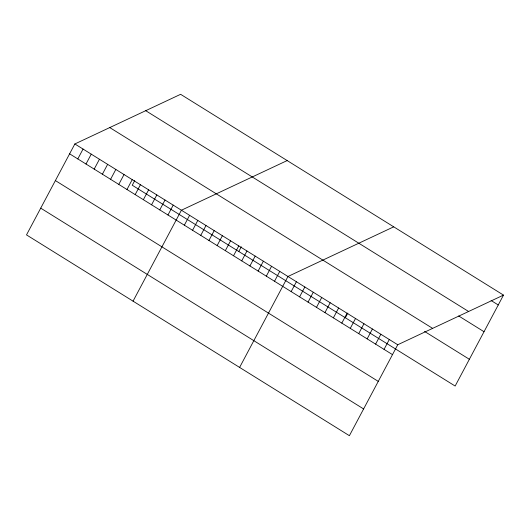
<?xml version="1.0" encoding="UTF-8"?>
<svg xmlns="http://www.w3.org/2000/svg" width="530" height="530" viewBox="0 0 530 530"><rect width="100%" height="100%" fill="white"/><g stroke="black" fill="none" stroke-linecap="round" stroke-linejoin="round"><path stroke-width="0.79" d="M74.856 143.961L26.5 234.896L349.389 435.693L397.738 344.758L503.5 295.104L180.611 94.307L74.856 143.961L397.738 344.758M77.804 158.921L83.051 149.056M85.999 164.022L91.246 154.157M94.194 169.116L99.441 159.252M102.389 174.211L107.636 164.346M110.591 179.312L115.832 169.448M118.786 184.407L124.033 174.542M126.981 189.508L132.228 179.637M134.746 180.558L132.261 185.242L455.144 386.039L503.5 295.104M135.177 194.603L140.423 184.738M143.372 199.697L148.619 189.833M151.573 204.799L156.814 194.934M159.768 209.893L165.016 200.029M167.964 214.994L173.211 205.123M133.05 301.159L181.406 210.224L287.167 160.57M184.354 225.184L189.601 215.319M192.556 230.285L197.796 220.42M200.751 235.38L205.998 225.515M208.946 240.481L214.193 230.61M217.141 245.576L222.388 235.711M225.336 250.67L230.583 240.805M233.531 255.771L238.778 245.907M238.811 251.505L241.302 246.821M241.733 260.866L246.973 251.001M249.928 265.961L255.175 256.096M258.123 271.062L263.37 261.197M266.318 276.156L271.565 266.292M274.514 281.258L279.76 271.386M239.606 367.423L287.956 276.488L393.717 226.833M291.156 291.606L296.402 281.741M299.602 296.853L304.849 286.988M308.049 302.107L313.29 292.242M316.49 307.36L321.736 297.496M324.936 312.614L330.183 302.743M333.383 317.861L338.63 307.996M341.824 323.115L347.07 313.25M345.368 317.768L347.852 313.084M350.27 328.368L355.517 318.497M358.717 333.615L363.964 323.75M367.158 338.869L372.404 329.004M375.604 344.122L380.851 334.258M384.051 349.369L389.298 339.505M491.111 300.523L498.253 304.969M145.71 110.691L468.6 311.488M458.695 315.966L484.029 331.72M109.756 127.571L432.639 328.375M424.55 331.416L469.375 359.287M69.609 153.826L392.492 354.623M55.378 180.578L378.268 381.381M40.724 208.144L363.613 408.941"/></g></svg>
